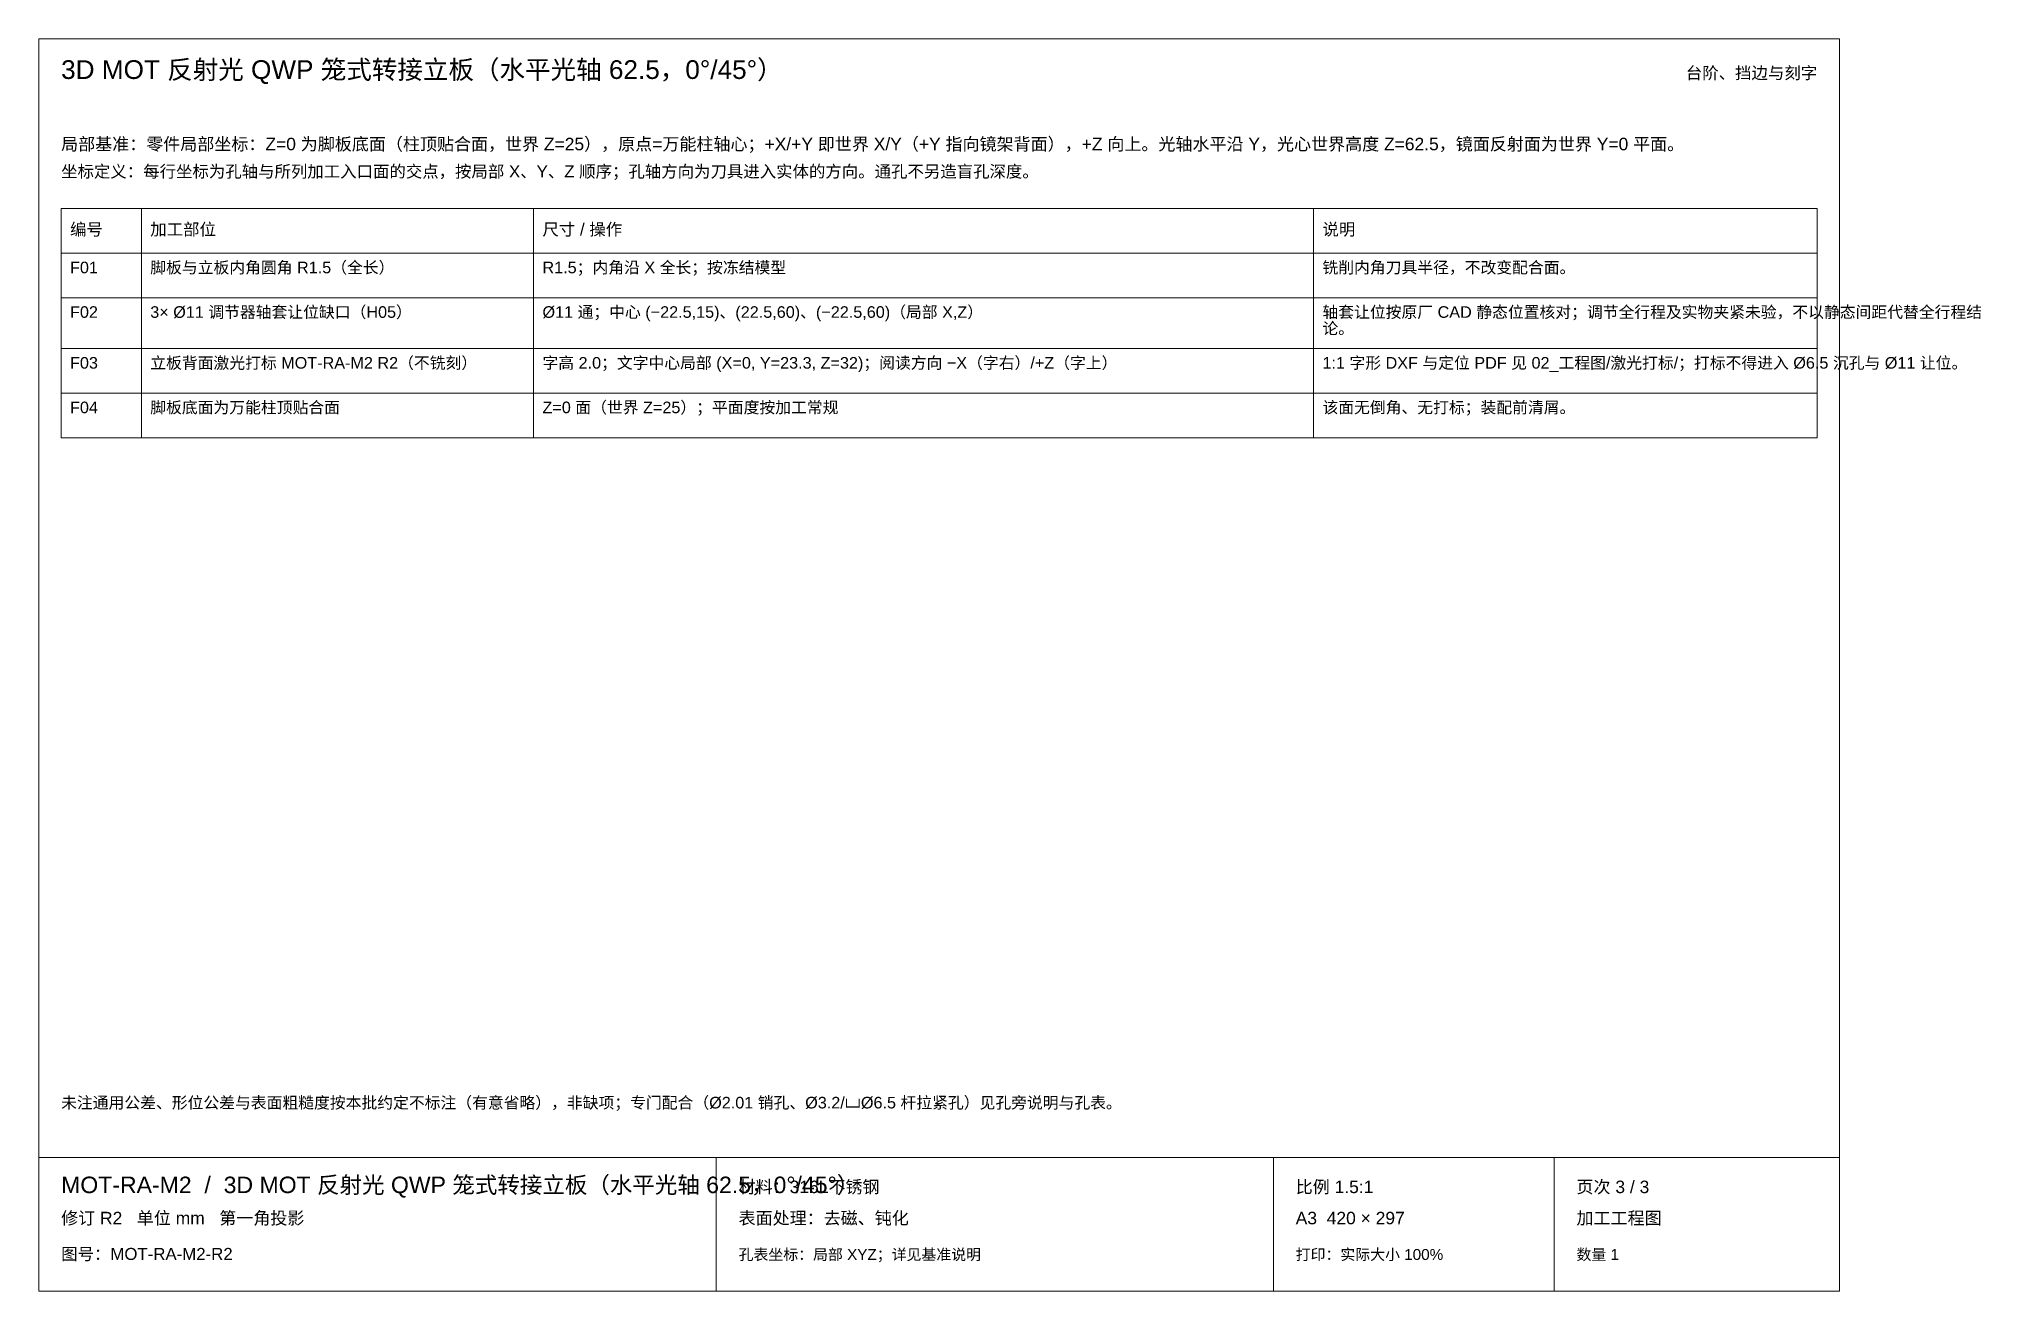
# Paper-space layout '03_孔表及加工说明' of a CAD drawing. Header units: millimetres. Extents: x 8 to 444, y 8 to 289.
import ezdxf
from ezdxf.enums import TextEntityAlignment as Align

# ---------------------------------------------------------------- set-up
doc = ezdxf.new("R2010")
doc.units = ezdxf.units.MM
doc.header["$LTSCALE"] = 0.666667
doc.layers.add('ANNOTATIONS', color=7, linetype='CONTINUOUS', lineweight=18)
doc.styles.add('CJK', font='Arial Unicode.ttf')

psp = doc.layouts.new('03_孔表及加工说明')

# ---------------------------------------------------------------- linework, layer by layer
at = {"layer": 'ANNOTATIONS'}
for p, q in [((412, 289), (8, 289)), ((8, 289), (8, 8)), ((412, 8), (412, 289)), ((31, 250.9), (13, 250.9)), ((13, 250.9), (13, 240.9)), ((31, 240.9), (31, 250.9)), ((119, 250.9), (31, 250.9)), ((31, 250.9), (31, 240.9)), ((119, 240.9), (119, 250.9)), ((294, 250.9), (119, 250.9)), ((119, 250.9), (119, 240.9)), ((294, 240.9), (294, 250.9)), ((407, 250.9), (294, 250.9)), ((294, 250.9), (294, 240.9)), ((407, 240.9), (407, 250.9)), ((13, 240.9), (31, 240.9)), ((31, 240.9), (13, 240.9)), ((13, 240.9), (13, 230.9)), ((31, 240.9), (119, 240.9)), ((31, 230.9), (31, 240.9)), ((119, 240.9), (31, 240.9)), ((31, 240.9), (31, 230.9)), ((119, 240.9), (294, 240.9)), ((119, 230.9), (119, 240.9)), ((294, 240.9), (119, 240.9)), ((119, 240.9), (119, 230.9)), ((294, 240.9), (407, 240.9)), ((294, 230.9), (294, 240.9)), ((407, 240.9), (294, 240.9)), ((294, 240.9), (294, 230.9)), ((407, 230.9), (407, 240.9)), ((13, 230.9), (31, 230.9)), ((31, 230.9), (13, 230.9)), ((13, 230.9), (13, 219.5)), ((31, 230.9), (119, 230.9)), ((31, 219.5), (31, 230.9)), ((119, 230.9), (31, 230.9)), ((31, 230.9), (31, 219.5)), ((119, 230.9), (294, 230.9)), ((119, 219.5), (119, 230.9)), ((294, 230.9), (119, 230.9)), ((119, 230.9), (119, 219.5)), ((294, 230.9), (407, 230.9)), ((294, 219.5), (294, 230.9)), ((407, 230.9), (294, 230.9)), ((294, 230.9), (294, 219.5)), ((407, 219.5), (407, 230.9)), ((13, 219.5), (31, 219.5)), ((31, 219.5), (13, 219.5)), ((13, 219.5), (13, 209.5)), ((31, 219.5), (119, 219.5)), ((31, 209.5), (31, 219.5)), ((119, 219.5), (31, 219.5)), ((31, 219.5), (31, 209.5)), ((119, 219.5), (294, 219.5)), ((119, 209.5), (119, 219.5)), ((294, 219.5), (119, 219.5)), ((119, 219.5), (119, 209.5)), ((294, 219.5), (407, 219.5)), ((294, 209.5), (294, 219.5)), ((407, 219.5), (294, 219.5)), ((294, 219.5), (294, 209.5)), ((407, 209.5), (407, 219.5)), ((13, 209.5), (31, 209.5)), ((31, 209.5), (13, 209.5)), ((13, 209.5), (13, 199.5)), ((31, 209.5), (119, 209.5)), ((31, 199.5), (31, 209.5)), ((119, 209.5), (31, 209.5)), ((31, 209.5), (31, 199.5)), ((119, 209.5), (294, 209.5)), ((119, 199.5), (119, 209.5)), ((294, 209.5), (119, 209.5)), ((119, 209.5), (119, 199.5)), ((294, 209.5), (407, 209.5)), ((294, 199.5), (294, 209.5)), ((407, 209.5), (294, 209.5)), ((294, 209.5), (294, 199.5)), ((407, 199.5), (407, 209.5)), ((13, 199.5), (31, 199.5)), ((31, 199.5), (119, 199.5)), ((119, 199.5), (294, 199.5)), ((294, 199.5), (407, 199.5)), ((8, 38), (412, 38)), ((160, 8), (160, 38)), ((285, 8), (285, 38)), ((348, 8), (348, 38)), ((8, 8), (412, 8))]:
    psp.add_line(p, q, dxfattribs=at)

# ---------------------------------------------------------------- texts
at = {"layer": 'ANNOTATIONS', "style": 'CJK'}
for s, height, p in [('3D MOT 反射光 QWP 笼式转接立板（水平光轴 62.5，0°/45°）', 4.2, (13, 280)), ('局部基准：零件局部坐标：Z=0 为脚板底面（柱顶贴合面，世界 Z=25），原点=万能柱轴心；+X/+Y 即世界 X/Y（+Y 指向镜架背面），+Z 向上。光轴水平沿 Y，光心世界高度 Z=62.5，镜面反射面为世界 Y=0 平面。', 2.8, (13, 264)), ('坐标定义：每行坐标为孔轴与所列加工入口面的交点，按局部 X、Y、Z 顺序；孔轴方向为刀具进入实体的方向。通孔不另造盲孔深度。', 2.7, (13, 257.9)), ('编号', 2.7, (15, 244.9)), ('加工部位', 2.7, (33, 244.9)), ('尺寸 / 操作', 2.7, (121, 244.9)), ('说明', 2.7, (296, 244.9)), ('F01', 2.6, (15, 236.4)), ('脚板与立板内角圆角 R1.5（全长）', 2.6, (33, 236.4)), ('R1.5；内角沿 X 全长；按冻结模型', 2.6, (121, 236.4)), ('铣削内角刀具半径，不改变配合面。', 2.6, (296, 236.4)), ('F02', 2.6, (15, 226.4)), ('3× Ø11 调节器轴套让位缺口（H05）', 2.6, (33, 226.4)), ('Ø11 通；中心 (−22.5,15)、(22.5,60)、(−22.5,60)（局部 X,Z）', 2.6, (121, 226.4)), ('轴套让位按原厂 CAD 静态位置核对；调节全行程及实物夹紧未验，不以静态间距代替全行程结', 2.6, (296, 226.4)), ('论。', 2.6, (296, 222.75)), ('立板背面激光打标 MOT-RA-M2 R2（不铣刻）', 2.6, (33, 215)), ('字高 2.0；文字中心局部 (X=0, Y=23.3, Z=32)；阅读方向 −X（字右）/+Z（字上）', 2.6, (121, 215)), ('1:1 字形 DXF 与定位 PDF 见 02_工程图/激光打标/；打标不得进入 Ø6.5 沉孔与 Ø11 让位。', 2.6, (296, 215)), ('F03', 2.6, (15, 215)), ('F04', 2.6, (15, 205)), ('脚板底面为万能柱顶贴合面', 2.6, (33, 205)), ('Z=0 面（世界 Z=25）；平面度按加工常规', 2.6, (121, 205)), ('该面无倒角、无打标；装配前清屑。', 2.6, (296, 205)), ('未注通用公差、形位公差与表面粗糙度按本批约定不标注（有意省略），非缺项；专门配合（Ø2.01 销孔、Ø3.2/⌴Ø6.5 杆拉紧孔）见孔旁说明与孔表。', 2.6, (13, 49)), ('MOT-RA-M2  /  3D MOT 反射光 QWP 笼式转接立板（水平光轴 62.5，0°/45°）', 3.7, (13, 30)), ('材料：316L不锈钢', 2.8, (165, 30)), ('比例 1.5:1', 2.8, (290, 30)), ('页次 3 / 3', 2.8, (353, 30)), ('修订 R2   单位 mm   第一角投影', 2.8, (13, 23)), ('表面处理：去磁、钝化', 2.8, (165, 23)), ('加工工程图', 2.8, (353, 23)), ('A3  420 × 297', 2.8, (290, 23)), ('图号：MOT-RA-M2-R2', 2.7, (13, 15)), ('孔表坐标：局部 XYZ；详见基准说明', 2.45, (165, 15)), ('打印：实际大小 100%', 2.45, (290, 15)), ('数量 1', 2.45, (353, 15))]:
    psp.add_text(s, height=height, dxfattribs=at).set_placement(p)
psp.add_text('台阶、挡边与刻字', height=2.7, dxfattribs=at).set_placement((407, 280), align=Align.RIGHT)

doc.saveas('drawing.dxf')
